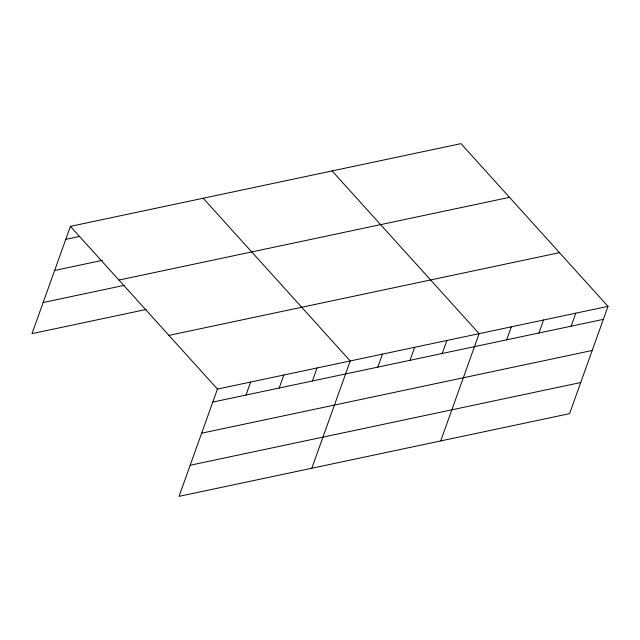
<?xml version="1.0" encoding="UTF-8"?>
<svg xmlns="http://www.w3.org/2000/svg" width="640" height="640" viewBox="0 0 640 640"><rect width="100%" height="100%" fill="white"/><g stroke="black" fill="none" stroke-linecap="round" stroke-linejoin="round"><path stroke-width="0.96" d="M608 306.36L217.44 389.08L179.032 496.36L569.584 413.64L608 306.36L460.968 143.64L70.416 226.36L32 333.64L146.24 309.448M245.984 395.048L250.64 382.048M279.184 388.016L283.84 375.016M312.384 380.984L317.032 367.984M311.816 468.24L350.232 360.96L203.2 198.232M377.8 367.128L382.456 354.128M410.024 360.304L414.672 347.304M442.24 353.48L446.896 340.48M440.704 440.936L479.12 333.656L332.088 170.936M506.68 339.832L511.336 326.832M538.904 333.008L543.56 320.008M571.128 326.184L575.776 313.184M65.76 239.352L79.432 236.456M54.616 270.472L102.464 260.336M118.936 280.056L509.488 197.336M43.144 302.528L124.184 285.36M168.92 335.384L559.48 252.664M212.792 402.08L603.344 319.36M201.648 433.192L592.208 350.472M190.168 465.248L580.728 382.528M70.416 226.36L217.44 389.08"/></g></svg>
